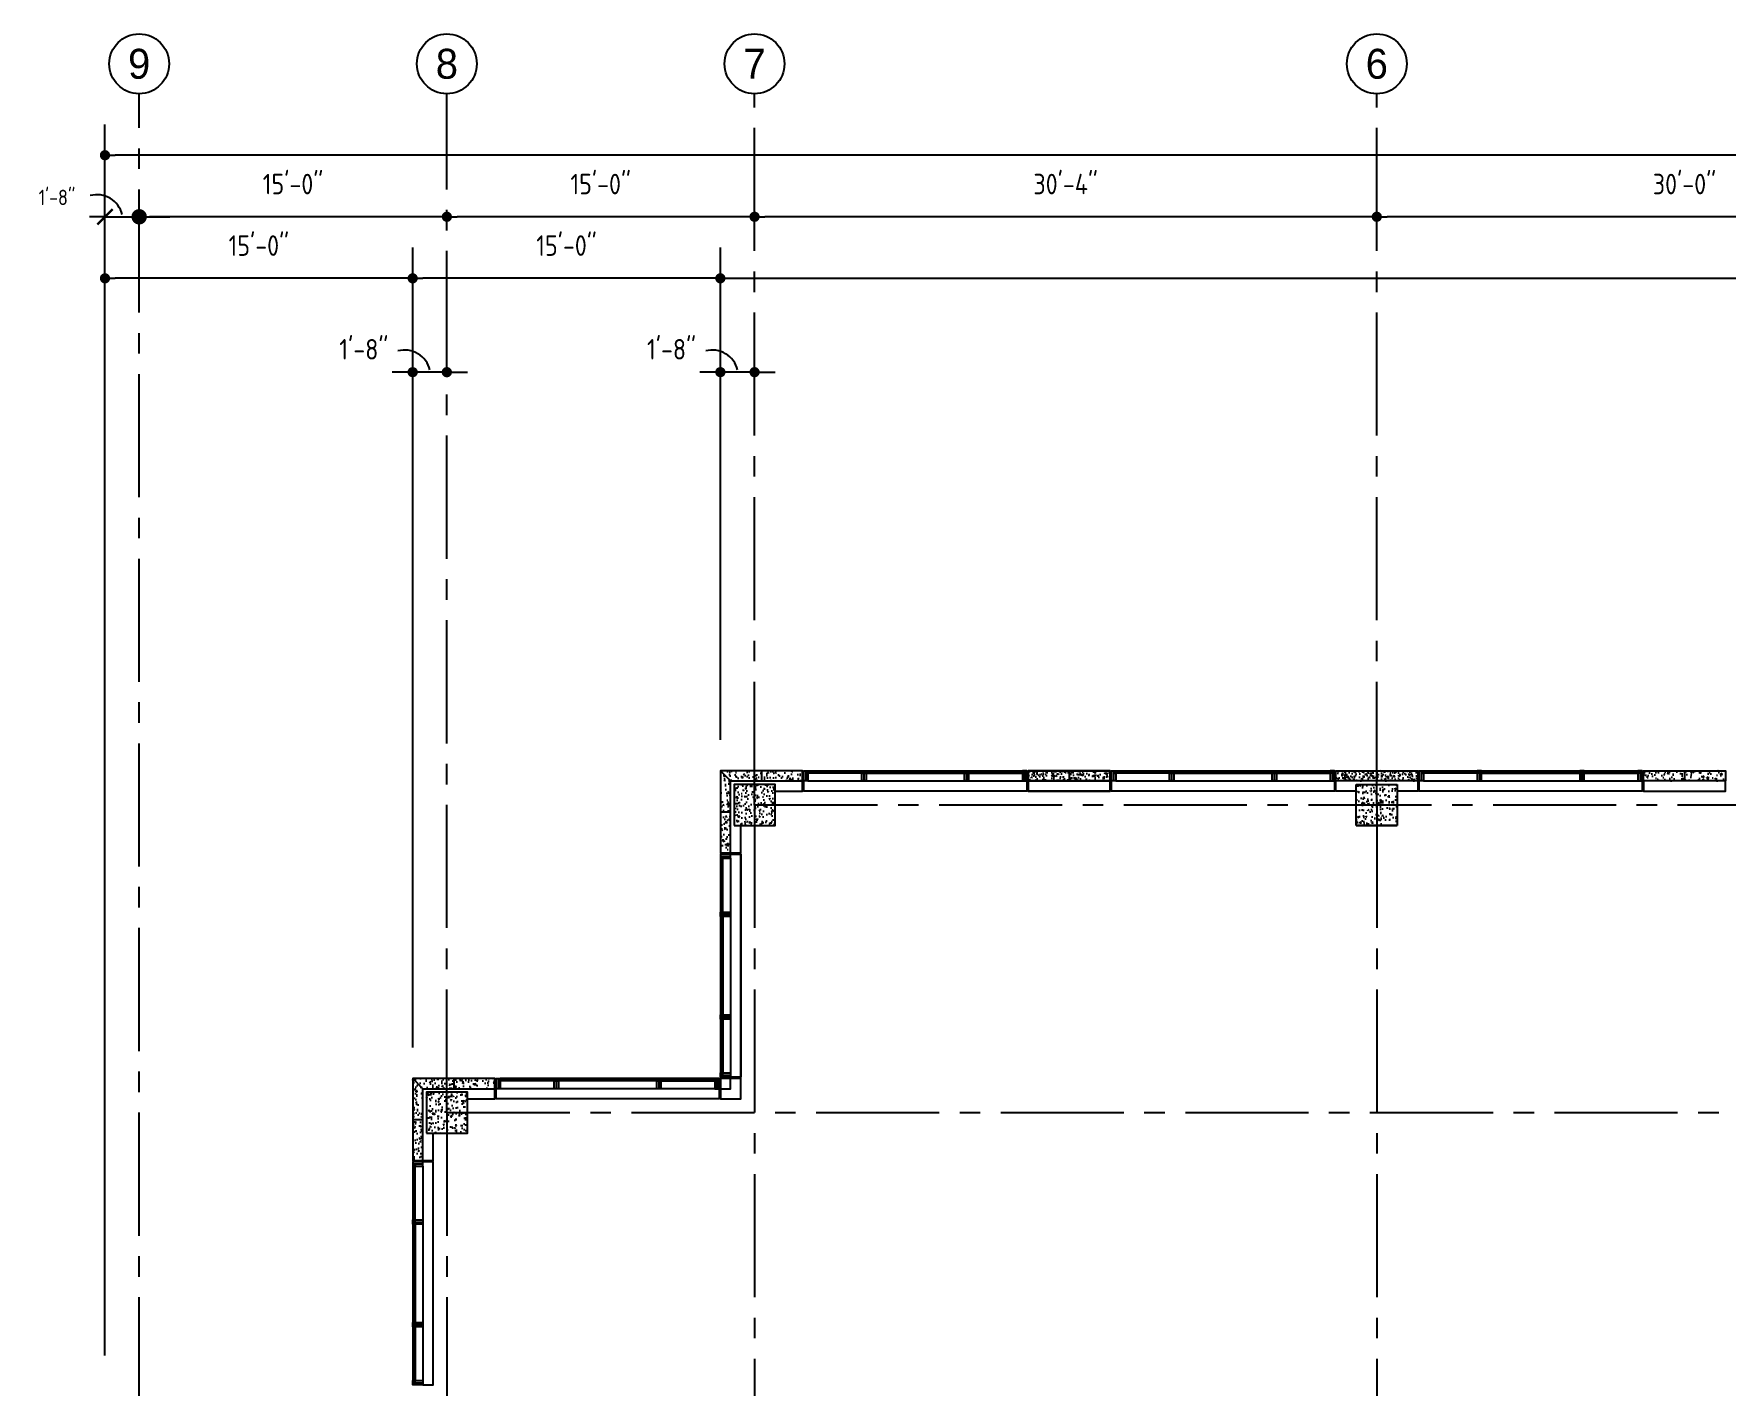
# Model space of a CAD drawing. Header units: inches. Extents: x 2920 to 9107, y 1541 to 7121.
# Drawn here: x 6282 to 7272, y 6330 to 7121 of the extents above; entities that cross this region are included whole.
import ezdxf
from ezdxf.enums import TextEntityAlignment as Align

# ---------------------------------------------------------------- set-up
doc = ezdxf.new("R2010")
doc.units = ezdxf.units.IN
doc.header["$LTSCALE"] = 96
doc.header["$MEASUREMENT"] = 0
doc.header["$PDSIZE"] = 1.5
doc.linetypes.add('CENTER2', pattern=[1.125, 0.75, -0.125, 0.125, -0.125])
doc.layers.get('0').update_dxf_attribs({"color": 60, "linetype": 'CONTINUOUS'})
doc.layers.get('DEFPOINTS').update_dxf_attribs({"linetype": 'CONTINUOUS'})
for name, color, linetype in [('A-SYMB', 4, 'CONTINUOUS'), ('A_0_BLDGRD', 35, 'CENTER2'), ('A_0_CONST', 11, 'CONTINUOUS'), ('A_0_DIMGRD', 9, 'CENTER2'), ('A_0_DIMTXT_MAIN', 4, 'CONTINUOUS'), ('A_1-7_CW_GYP', 2, 'CONTINUOUS'), ('A_1-7_CW_PC', 2, 'CONTINUOUS'), ('A_1-7_CW_PC_H', 6, 'CONTINUOUS'), ('A_1-8_COL', 7, 'CONTINUOUS'), ('A_1-8_COL_H', 6, 'CONTINUOUS'), ('A_1-8_CW_GLASS', 1, 'CONTINUOUS'), ('A_1-8_CW_GYP', 2, 'CONTINUOUS'), ('A_1-8_CW_MULL', 2, 'CONTINUOUS'), ('A_1-8_CW_PC', 2, 'CONTINUOUS'), ('A_1-8_CW_PC_H', 6, 'CONTINUOUS'), ('A_1-8_CW_SILL', 9, 'CONTINUOUS'), ('A_2-8_COL', 7, 'CONTINUOUS'), ('A_2-8_CW_GLASS', 1, 'CONTINUOUS'), ('A_2-8_CW_GYP', 2, 'CONTINUOUS'), ('A_2-8_CW_MULL', 2, 'CONTINUOUS'), ('A_2-8_CW_PC', 2, 'CONTINUOUS'), ('A_2-8_CW_PC_H', 6, 'CONTINUOUS'), ('A_2-8_CW_SILL', 9, 'CONTINUOUS')]:
    doc.layers.add(name, color=color, linetype=linetype)
doc.styles.add('ARCHITXT', font='architxt.shx')
doc.styles.add('C-GOTHIC', font='GOTHIC.TTF', dxfattribs={"width": 0.9})
doc.dimstyles.new('DOT', dxfattribs={"dimscale": 192, "dimtxt": 0.0625, "dimasz": 0.03125, "dimexe": 0.09375, "dimexo": 0.09375, "dimgap": 0.0625, "dimtad": 1, "dimdec": 4, "dimzin": 3, "dimdsep": 46, "dimlunit": 4, "dimtxsty": 'ARCHITXT', "dimblk1": 'DOT', "dimblk2": 'DOT', "dimsah": 1, "dimcen": 0, "dimdle": 0.125, "dimclrd": 256, "dimclre": 256, "dimclrt": 256, "dimadec": 0, "dimazin": 0, "dimtfac": 1, "dimtdec": 4, "dimtmove": 2, "dimatfit": 3, "dimfxl": 1, "dimtolj": 1, "dimtzin": 3, "dimarcsym": 0})
doc.dimstyles.new('TICKDOT', dxfattribs={"dimscale": 96, "dimtxt": 0.09375, "dimasz": 0.09375, "dimexe": 0.125, "dimexo": 0.0625, "dimgap": 0.0625, "dimtad": 1, "dimdec": 6, "dimzin": 3, "dimdsep": 46, "dimlunit": 4, "dimtxsty": 'ARCHITXT', "dimblk1": 'ARCHTICK', "dimblk2": 'DOT', "dimsah": 1, "dimcen": 0.0625, "dimdle": 0.0625, "dimclrd": 256, "dimclre": 256, "dimclrt": 256, "dimadec": 0, "dimazin": 0, "dimtfac": 1, "dimtdec": 5, "dimtmove": 2, "dimatfit": 3, "dimldrblk": 'ARCHTICK', "dimfxl": 1, "dimfrac": 2, "dimtolj": 1, "dimtzin": 3, "dimarcsym": 0})
pattern_1 = [(140, (-4476, -6744), (0.6275213, 7.172602), [0.75, -8.25]), (85, (-4476, -6744), (-7.5219213, -1.3875133), [0.6, -6.6]), (190.4514, (-4475.948, -6743.402), (-6.8943954, 5.785094), [0.637402, -7.011421]), (136.1842, (-4478, -6744), (1.65519, 10.6724105), [1.125, -12.375]), (186.6356, (-4477.862, -6743.111), (-9.741179, 9.346627), [0.956103, -10.51713]), (81.1842, (-4478, -6744), (-9.741186, 9.34662), [0.9, -9.9]), (111, (-4477.5, -6743), (4.026189, 5.9690705), [0.75, -8.25]), (56, (-4477.5, -6743), (-7.2515005, 2.433153), [0.6, -6.6]), (161.4514, (-4477.1645, -6742.5026), (-3.225305, 8.402226), [0.637402, -7.011421]), (127.5, (-4476, -6744), (-3.3289385, 0.12159855), [0, -6.52, 0, -6.7, 0, -6.625]), (97.5, (-4476, -6744), (-3.9441171, 2.6306954), [0, -3.82, 0, -6.37, 0, -2.525]), (57.5, (-4476, -6746.23), (0.2255487, 5.3382244), [0, -2.5, 0, -7.8, 0, -10.35]), (47.5, (-4476, -6747.23), (-1.0010498, 5.8318617), [0, -3.25, 0, -5.18, 0, -7.35])]

# ---------------------------------------------------------------- blocks, each defined once
blk = doc.blocks.new('PRE_1-8_COL1')
at = {"layer": 'A_1-8_CW_PC_H'}
h = blk.add_hatch(dxfattribs=at)
h.set_pattern_fill('AR-CONC', color=256, style=0)
h.set_pattern_definition([(50, (-5100, -6744), (7.172602, -0.6275213), [0.75, -8.25]), (355, (-5100, -6744), (-1.3875133, 7.5219213), [0.6, -6.6]), (100.4514, (-5099.402, -6744.052), (5.785094, 6.8943954), [0.637402, -7.011421]), (46.1842, (-5100, -6742), (10.6724105, -1.65519), [1.125, -12.375]), (96.6356, (-5099.111, -6742.138), (9.346627, 9.741179), [0.956103, -10.51713]), (351.1842, (-5100, -6742), (9.34662, 9.741186), [0.9, -9.9]), (21, (-5099, -6742.5), (5.9690705, -4.026189), [0.75, -8.25]), (326, (-5099, -6742.5), (2.433153, 7.2515005), [0.6, -6.6]), (71.4514, (-5098.5026, -6742.8355), (8.4022263, 3.225305), [0.637402, -7.011421]), (37.5, (-5100, -6744), (0.12159855, 3.3289385), [0, -6.52, 0, -6.7, 0, -6.625]), (7.5, (-5100, -6744), (2.6306954, 3.9441171), [0, -3.82, 0, -6.37, 0, -2.525]), (327.5, (-5102.23, -6744), (5.3382244, -0.2255487), [0, -2.5, 0, -7.8, 0, -10.35]), (317.5, (-5103.23, -6744), (5.8318617, 1.0010498), [0, -3.25, 0, -5.18, 0, -7.35])])
h.paths.add_polyline_path([(-24, -6), (24, -6), (24, 0), (-24, 0)])
at = {"layer": 'A_0_CONST'}
blk.add_line((0, 0), (0, -6), dxfattribs=at)
at = {"layer": 'A_1-8_CW_PC'}
blk.add_lwpolyline([(-24, -6), (24, -6), (24, 0), (-24, 0)], close=True, dxfattribs=at)
blk = doc.blocks.new('MUL_1-8_EX2')
at = {"layer": 'A_0_CONST'}
blk.add_line((0, 0), (0, -6), dxfattribs=at)
at = {"layer": 'A_1-8_CW_MULL'}
blk.add_lwpolyline([(-1.25, -6), (-1.25, 0), (1.25, 0), (1.25, -0.5), (0.5, -0.5), (0.5, -1.5), (1.25, -1.5), (1.25, -6)], close=True, dxfattribs=at)
blk = doc.blocks.new('MUL_1-8_EX1')
at = {"layer": 'A_0_CONST'}
blk.add_line((0, 0), (0, -6), dxfattribs=at)
at = {"layer": 'A_1-8_CW_MULL'}
blk.add_lwpolyline([(0.5, -1.5), (1.25, -1.5), (1.25, -6), (-1.25, -6), (-1.25, -1.5), (-0.5, -1.5), (-0.5, -0.5), (-1.25, -0.5), (-1.25, 0), (1.25, 0), (1.25, -0.5), (0.5, -0.5)], close=True, dxfattribs=at)
blk = doc.blocks.new('COL_1-8_24X24')
at = {"layer": 'A_1-8_COL_H'}
h = blk.add_hatch(dxfattribs=at)
h.set_pattern_fill('AR-CONC,_I', color=256, style=2)
h.set_pattern_definition([(50, (-6180, -6718.462), (7.172602, -0.6275213), [0.75, -8.25]), (355, (-6180, -6718.462), (-1.3875133, 7.5219213), [0.6, -6.6]), (100.4514, (-6179.402, -6718.5144), (5.785094, 6.8943954), [0.637402, -7.011421]), (46.1842, (-6180, -6716.462), (10.6724105, -1.65519), [1.125, -12.375]), (96.6356, (-6179.111, -6716.6), (9.346627, 9.741179), [0.956103, -10.51713]), (351.1842, (-6180, -6716.462), (9.34662, 9.741186), [0.9, -9.9]), (21, (-6179, -6716.962), (5.9690705, -4.026189), [0.75, -8.25]), (326, (-6179, -6716.962), (2.4331533, 7.2515005), [0.6, -6.6]), (71.4514, (-6178.5026, -6717.2976), (8.4022263, 3.225305), [0.637402, -7.011421]), (37.5, (-6180, -6718.462), (0.12159855, 3.32893854), [0, -6.52, 0, -6.7, 0, -6.625]), (7.5, (-6180, -6718.462), (2.6306954, 3.9441171), [0, -3.82, 0, -6.37, 0, -2.525]), (327.5, (-6182.23, -6718.462), (5.3382244, -0.2255487), [0, -2.5, 0, -7.8, 0, -10.35]), (317.5, (-6183.23, -6718.462), (5.8318617, 1.0010498), [0, -3.25, 0, -5.18, 0, -7.35])])
h.paths.add_polyline_path([(-12, -12), (12, -12), (12, 12), (-12, 12)])
at = {"layer": 'A_0_CONST'}
blk.add_point((0, 0), dxfattribs=at)
at = {"layer": 'A_1-8_COL'}
blk.add_lwpolyline([(-12, -12), (12, -12), (12, 12), (-12, 12)], close=True, dxfattribs=at)
blk = doc.blocks.new('MUL_2-8_EX2')
at = {"layer": 'A_0_CONST'}
blk.add_line((0, 0), (0, -6), dxfattribs=at)
at = {"layer": 'A_2-8_CW_MULL'}
blk.add_lwpolyline([(-1.25, -6), (-1.25, 0), (1.25, 0), (1.25, -0.5), (0.5, -0.5), (0.5, -1.5), (1.25, -1.5), (1.25, -6)], close=True, dxfattribs=at)
blk = doc.blocks.new('MUL_2-8_EX1')
at = {"layer": 'A_0_CONST'}
blk.add_line((0, 0), (0, -6), dxfattribs=at)
at = {"layer": 'A_2-8_CW_MULL'}
blk.add_lwpolyline([(-0.5, -1.5), (-1.25, -1.5), (-1.25, -6), (1.25, -6), (1.25, -1.5), (0.5, -1.5), (0.5, -0.5), (1.25, -0.5), (1.25, 0), (-1.25, 0), (-1.25, -0.5), (-0.5, -0.5)], close=True, dxfattribs=at)
blk = doc.blocks.new('PRE_2-8_COL2')
at = {"layer": 'A_2-8_CW_PC_H'}
h = blk.add_hatch(dxfattribs=at)
h.set_pattern_fill('AR-CONC', color=256, angle=90, style=0)
h.set_pattern_definition(pattern_1)
h.paths.add_polyline_path([(6, -48), (6, -6), (48, -6), (48, 0), (0, 0), (0, -48)])
at = {"layer": 'A_2-8_CW_PC'}
blk.add_lwpolyline([(6, -48), (6, -6), (48, -6), (48, 0), (0, 0), (0, -48)], close=True, dxfattribs=at)
blk = doc.blocks.new('PRE_2-8_COL1')
at = {"layer": 'A_2-8_CW_PC_H'}
h = blk.add_hatch(dxfattribs=at)
h.set_pattern_fill('AR-CONC', color=256, style=0)
h.set_pattern_definition([(50, (-5100, -6744), (7.172602, -0.6275213), [0.75, -8.25]), (355, (-5100, -6744), (-1.3875133, 7.5219213), [0.6, -6.6]), (100.4514, (-5099.402, -6744.052), (5.785094, 6.8943954), [0.637402, -7.011421]), (46.1842, (-5100, -6742), (10.6724105, -1.65519), [1.125, -12.375]), (96.6356, (-5099.111, -6742.138), (9.346627, 9.741179), [0.956103, -10.51713]), (351.1842, (-5100, -6742), (9.34662, 9.741186), [0.9, -9.9]), (21, (-5099, -6742.5), (5.9690705, -4.026189), [0.75, -8.25]), (326, (-5099, -6742.5), (2.433153, 7.2515005), [0.6, -6.6]), (71.4514, (-5098.5026, -6742.8355), (8.4022263, 3.225305), [0.637402, -7.011421]), (37.5, (-5100, -6744), (0.12159855, 3.3289385), [0, -6.52, 0, -6.7, 0, -6.625]), (7.5, (-5100, -6744), (2.6306954, 3.9441171), [0, -3.82, 0, -6.37, 0, -2.525]), (327.5, (-5102.23, -6744), (5.3382244, -0.2255487), [0, -2.5, 0, -7.8, 0, -10.35]), (317.5, (-5103.23, -6744), (5.8318617, 1.0010498), [0, -3.25, 0, -5.18, 0, -7.35])])
h.paths.add_polyline_path([(-24, -6), (24, -6), (24, 0), (-24, 0)])
at = {"layer": 'A_2-8_CW_PC'}
blk.add_lwpolyline([(-24, -6), (24, -6), (24, 0), (-24, 0)], close=True, dxfattribs=at)
blk = doc.blocks.new('PRE_1-7_COL2')
at = {"layer": 'A_1-7_CW_PC_H'}
h = blk.add_hatch(dxfattribs=at)
h.set_pattern_fill('AR-CONC', color=256, angle=90, style=0)
h.set_pattern_definition(pattern_1)
h.paths.add_polyline_path([(6, -48), (6, -6), (48, -6), (48, 0), (0, 0), (0, -48)])
at = {"layer": 'A_0_CONST'}
for p, q in [((6, -6), (0, 0)), ((24, 0), (24, -6)), ((0, -24), (6, -24))]:
    blk.add_line(p, q, dxfattribs=at)
at = {"layer": 'A_1-7_CW_PC'}
blk.add_lwpolyline([(6, -48), (6, -6), (48, -6), (48, 0), (0, 0), (0, -48)], close=True, dxfattribs=at)
blk = doc.blocks.new('_DOT')
at = {"color": 0, "linetype": 'ByBlock'}
blk.add_line((-0.5, 0), (-1, 0), dxfattribs=at)
at = {"color": 0, "linetype": 'ByBlock', "const_width": 0.5}
blk.add_lwpolyline([(-0.25, 0, 1), (0.25, 0, 1)], format="xyb", close=True, dxfattribs=at)
blk = doc.blocks.new('*D76')
at = {"layer": 'A_0_DIMTXT_MAIN', "lineweight": -2, "transparency": 16777216}
blk.add_line((7422, 7014), (7074, 7014), dxfattribs=at)
at = {"layer": 'DEFPOINTS', "color": 0, "transparency": 16777216}
for p in [(7068, 7014), (7068, 7014), (7428, 7014)]:
    blk.add_point(p, dxfattribs=at)
at = {"layer": 'A_0_DIMTXT_MAIN', "lineweight": -2, "transparency": 16777216, "xscale": 6, "yscale": 6, "zscale": 6, "rotation": 180}
blk.add_blockref('_DOT', (7068, 7014), dxfattribs=at)
at = {"layer": 'A_0_DIMTXT_MAIN', "lineweight": -2, "transparency": 16777216, "xscale": 6, "yscale": 6, "zscale": 6}
blk.add_blockref('_DOT', (7428, 7014), dxfattribs=at)
at = {"layer": 'A_0_DIMTXT_MAIN', "transparency": 16777216, "insert": (7248, 7033.14), "char_height": 12, "attachment_point": 5, "style": 'ARCHITXT'}
blk.add_mtext('\\A1;30\'-0"', dxfattribs=at)
blk = doc.blocks.new('*D77')
at = {"layer": 'A_0_DIMTXT_MAIN', "lineweight": -2, "transparency": 16777216}
blk.add_line((6698, 7014), (6530, 7014), dxfattribs=at)
at = {"layer": 'DEFPOINTS', "color": 0, "transparency": 16777216}
for p in [(6524, 7014), (6524, 7014), (6704, 7014)]:
    blk.add_point(p, dxfattribs=at)
at = {"layer": 'A_0_DIMTXT_MAIN', "lineweight": -2, "transparency": 16777216, "xscale": 6, "yscale": 6, "zscale": 6, "rotation": 180}
blk.add_blockref('_DOT', (6524, 7014), dxfattribs=at)
at = {"layer": 'A_0_DIMTXT_MAIN', "lineweight": -2, "transparency": 16777216, "xscale": 6, "yscale": 6, "zscale": 6}
blk.add_blockref('_DOT', (6704, 7014), dxfattribs=at)
at = {"layer": 'A_0_DIMTXT_MAIN', "transparency": 16777216, "insert": (6614, 7033.14), "char_height": 12, "attachment_point": 5, "style": 'ARCHITXT'}
blk.add_mtext('\\A1;15\'-0"', dxfattribs=at)
blk = doc.blocks.new('*D78')
at = {"layer": 'A_0_DIMTXT_MAIN', "lineweight": -2, "transparency": 16777216}
for p, q in [((6504, 6528), (6504, 6996)), ((6678, 6978), (6510, 6978))]:
    blk.add_line(p, q, dxfattribs=at)
at = {"layer": 'DEFPOINTS', "color": 0, "transparency": 16777216}
for p in [(6504, 6978), (6684, 6726), (6504, 6510)]:
    blk.add_point(p, dxfattribs=at)
at = {"layer": 'A_0_DIMTXT_MAIN', "lineweight": -2, "transparency": 16777216, "xscale": 6, "yscale": 6, "zscale": 6, "rotation": 180}
blk.add_blockref('_DOT', (6504, 6978), dxfattribs=at)
at = {"layer": 'A_0_DIMTXT_MAIN', "lineweight": -2, "transparency": 16777216, "xscale": 6, "yscale": 6, "zscale": 6}
blk.add_blockref('_DOT', (6684, 6978), dxfattribs=at)
at = {"layer": 'A_0_DIMTXT_MAIN', "transparency": 16777216, "insert": (6594, 6997.14), "char_height": 12, "attachment_point": 5, "style": 'ARCHITXT'}
blk.add_mtext('\\A1;15\'-0"', dxfattribs=at)
blk = doc.blocks.new('*D79')
at = {"layer": 'A_0_DIMTXT_MAIN', "lineweight": -2, "transparency": 16777216}
for p, q in [((6498, 6923.11), (6492, 6923.11)), ((6524, 6923.11), (6504, 6923.11)), ((6530, 6923.11), (6536, 6923.11))]:
    blk.add_line(p, q, dxfattribs=at)
at = {"layer": 'DEFPOINTS', "color": 0, "transparency": 16777216}
for p in [(6504, 6923.11), (6504, 6923.11), (6524, 6923.11)]:
    blk.add_point(p, dxfattribs=at)
at = {"layer": 'A_0_DIMTXT_MAIN', "lineweight": -2, "transparency": 16777216, "xscale": 6, "yscale": 6, "zscale": 6}
blk.add_blockref('_DOT', (6504, 6923.11), dxfattribs=at)
at = {"layer": 'A_0_DIMTXT_MAIN', "lineweight": -2, "transparency": 16777216, "xscale": 6, "yscale": 6, "zscale": 6, "rotation": 180}
blk.add_blockref('_DOT', (6524, 6923.11), dxfattribs=at)
at = {"layer": 'A_0_DIMTXT_MAIN', "transparency": 16777216, "insert": (6475.45, 6936.49), "char_height": 12, "attachment_point": 5, "style": 'ARCHITXT'}
blk.add_mtext('\\A1;1\'-8"', dxfattribs=at)
blk = doc.blocks.new('*D80')
at = {"layer": 'A_0_DIMTXT_MAIN', "lineweight": -2, "transparency": 16777216}
blk.add_line((7062, 7014), (6710, 7014), dxfattribs=at)
at = {"layer": 'DEFPOINTS', "color": 0, "transparency": 16777216}
for p in [(6704, 7014), (6704, 7014), (7068, 7014)]:
    blk.add_point(p, dxfattribs=at)
at = {"layer": 'A_0_DIMTXT_MAIN', "lineweight": -2, "transparency": 16777216, "xscale": 6, "yscale": 6, "zscale": 6, "rotation": 180}
blk.add_blockref('_DOT', (6704, 7014), dxfattribs=at)
at = {"layer": 'A_0_DIMTXT_MAIN', "lineweight": -2, "transparency": 16777216, "xscale": 6, "yscale": 6, "zscale": 6}
blk.add_blockref('_DOT', (7068, 7014), dxfattribs=at)
at = {"layer": 'A_0_DIMTXT_MAIN', "transparency": 16777216, "insert": (6886, 7033.14), "char_height": 12, "attachment_point": 5, "style": 'ARCHITXT'}
blk.add_mtext('\\A1;30\'-4"', dxfattribs=at)
blk = doc.blocks.new('*D83')
at = {"layer": 'A_0_DIMTXT_MAIN', "lineweight": -2, "transparency": 16777216}
for p, q in [((6684, 6708), (6684, 6996)), ((6690, 6978), (7563.75, 6978)), ((8886, 6978), (7655.75, 6978))]:
    blk.add_line(p, q, dxfattribs=at)
at = {"layer": 'DEFPOINTS', "color": 0, "transparency": 16777216}
for p in [(6684, 6978), (8892, 6978), (6684, 6690)]:
    blk.add_point(p, dxfattribs=at)
at = {"layer": 'A_0_DIMTXT_MAIN', "lineweight": -2, "transparency": 16777216, "xscale": 6, "yscale": 6, "zscale": 6, "rotation": 180}
blk.add_blockref('_DOT', (6684, 6978), dxfattribs=at)
at = {"layer": 'A_0_DIMTXT_MAIN', "lineweight": -2, "transparency": 16777216, "xscale": 6, "yscale": 6, "zscale": 6}
blk.add_blockref('_DOT', (8892, 6978), dxfattribs=at)
at = {"layer": 'A_0_DIMTXT_MAIN', "transparency": 16777216, "insert": (7609.75, 6996.64), "char_height": 12, "attachment_point": 5, "style": 'ARCHITXT'}
blk.add_mtext('\\A1;184\'-0"', dxfattribs=at)
blk = doc.blocks.new('_ARCHTICK')
at = {"color": 0, "linetype": 'ByBlock', "const_width": 0.15}
blk.add_lwpolyline([(-0.5, -0.5), (0.5, 0.5)], dxfattribs=at)
blk = doc.blocks.new('*D84')
at = {"layer": 'A_0_DIMTXT_MAIN', "lineweight": -2, "transparency": 16777216}
for p, q in [((6324, 7020), (6324, 7026)), ((6344, 7020), (6344, 7026)), ((6324, 7014), (6315, 7014)), ((6324, 7014), (6344, 7014)), ((6353, 7014), (6362, 7014))]:
    blk.add_line(p, q, dxfattribs=at)
at = {"layer": 'DEFPOINTS', "color": 0, "transparency": 16777216}
for p in [(6324, 7014), (6344, 7014), (6344, 7014)]:
    blk.add_point(p, dxfattribs=at)
at = {"layer": 'A_0_DIMTXT_MAIN', "lineweight": -2, "transparency": 16777216, "xscale": 9, "yscale": 9, "zscale": 9}
blk.add_blockref('_ARCHTICK', (6324, 7014), dxfattribs=at)
at = {"layer": 'A_0_DIMTXT_MAIN', "lineweight": -2, "transparency": 16777216, "xscale": 9, "yscale": 9, "zscale": 9, "rotation": 180}
blk.add_blockref('_DOT', (6344, 7014), dxfattribs=at)
at = {"layer": 'A_0_DIMTXT_MAIN', "transparency": 16777216, "insert": (6295.95, 7025.33), "char_height": 9, "attachment_point": 5, "style": 'ARCHITXT'}
blk.add_mtext('\\A1;1\'-8"', dxfattribs=at)
blk = doc.blocks.new('*D85')
at = {"layer": 'A_0_DIMTXT_MAIN', "lineweight": -2, "transparency": 16777216}
blk.add_line((6498, 6978), (6330, 6978), dxfattribs=at)
at = {"layer": 'DEFPOINTS', "color": 0, "transparency": 16777216}
for p in [(6324, 6978), (6324, 6978), (6504, 6978)]:
    blk.add_point(p, dxfattribs=at)
at = {"layer": 'A_0_DIMTXT_MAIN', "lineweight": -2, "transparency": 16777216, "xscale": 6, "yscale": 6, "zscale": 6, "rotation": 180}
blk.add_blockref('_DOT', (6324, 6978), dxfattribs=at)
at = {"layer": 'A_0_DIMTXT_MAIN', "lineweight": -2, "transparency": 16777216, "xscale": 6, "yscale": 6, "zscale": 6}
blk.add_blockref('_DOT', (6504, 6978), dxfattribs=at)
at = {"layer": 'A_0_DIMTXT_MAIN', "transparency": 16777216, "insert": (6414, 6997.14), "char_height": 12, "attachment_point": 5, "style": 'ARCHITXT'}
blk.add_mtext('\\A1;15\'-0"', dxfattribs=at)
blk = doc.blocks.new('*D86')
at = {"layer": 'A_0_DIMTXT_MAIN', "lineweight": -2, "transparency": 16777216}
blk.add_line((6518, 7014), (6350, 7014), dxfattribs=at)
at = {"layer": 'DEFPOINTS', "color": 0, "transparency": 16777216}
for p in [(6344, 7014), (6344, 7014), (6524, 7014)]:
    blk.add_point(p, dxfattribs=at)
at = {"layer": 'A_0_DIMTXT_MAIN', "lineweight": -2, "transparency": 16777216, "xscale": 6, "yscale": 6, "zscale": 6, "rotation": 180}
blk.add_blockref('_DOT', (6344, 7014), dxfattribs=at)
at = {"layer": 'A_0_DIMTXT_MAIN', "lineweight": -2, "transparency": 16777216, "xscale": 6, "yscale": 6, "zscale": 6}
blk.add_blockref('_DOT', (6524, 7014), dxfattribs=at)
at = {"layer": 'A_0_DIMTXT_MAIN', "transparency": 16777216, "insert": (6434, 7033.14), "char_height": 12, "attachment_point": 5, "style": 'ARCHITXT'}
blk.add_mtext('\\A1;15\'-0"', dxfattribs=at)
blk = doc.blocks.new('*D87')
at = {"layer": 'A_0_DIMTXT_MAIN', "lineweight": -2, "transparency": 16777216}
for p, q in [((6324, 6348), (6324, 7068)), ((8892, 6708), (8892, 7068)), ((8886, 7050), (6330, 7050))]:
    blk.add_line(p, q, dxfattribs=at)
at = {"layer": 'DEFPOINTS', "color": 0, "transparency": 16777216}
for p in [(6324, 7050), (8892, 6690), (6324, 6330)]:
    blk.add_point(p, dxfattribs=at)
at = {"layer": 'A_0_DIMTXT_MAIN', "lineweight": -2, "transparency": 16777216, "xscale": 6, "yscale": 6, "zscale": 6, "rotation": 180}
blk.add_blockref('_DOT', (6324, 7050), dxfattribs=at)
at = {"layer": 'A_0_DIMTXT_MAIN', "lineweight": -2, "transparency": 16777216, "xscale": 6, "yscale": 6, "zscale": 6}
blk.add_blockref('_DOT', (8892, 7050), dxfattribs=at)
at = {"layer": 'A_0_DIMTXT_MAIN', "transparency": 16777216, "insert": (7608, 7069.14), "char_height": 12, "attachment_point": 5, "style": 'ARCHITXT'}
blk.add_mtext('\\A1;214\'-0"', dxfattribs=at)
blk = doc.blocks.new('*D89')
at = {"layer": 'A_0_DIMTXT_MAIN', "lineweight": -2, "transparency": 16777216}
for p, q in [((6678, 6923.11), (6672, 6923.11)), ((6704, 6923.11), (6684, 6923.11)), ((6710, 6923.11), (6716, 6923.11))]:
    blk.add_line(p, q, dxfattribs=at)
at = {"layer": 'DEFPOINTS', "color": 0, "transparency": 16777216}
for p in [(6684, 6923.11), (6684, 6923.11), (6704, 6923.11)]:
    blk.add_point(p, dxfattribs=at)
at = {"layer": 'A_0_DIMTXT_MAIN', "lineweight": -2, "transparency": 16777216, "xscale": 6, "yscale": 6, "zscale": 6}
blk.add_blockref('_DOT', (6684, 6923.11), dxfattribs=at)
at = {"layer": 'A_0_DIMTXT_MAIN', "lineweight": -2, "transparency": 16777216, "xscale": 6, "yscale": 6, "zscale": 6, "rotation": 180}
blk.add_blockref('_DOT', (6704, 6923.11), dxfattribs=at)
at = {"layer": 'A_0_DIMTXT_MAIN', "transparency": 16777216, "insert": (6655.45, 6936.49), "char_height": 12, "attachment_point": 5, "style": 'ARCHITXT'}
blk.add_mtext('\\A1;1\'-8"', dxfattribs=at)
blk = doc.blocks.new('Col_No')
at = {"linetype": 'Continuous'}
blk.add_circle((0, 0.125), 0.125, dxfattribs=at)
at = {"color": 4, "style": 'C-GOTHIC'}
blk.add_attdef('GRIDNO', text='', height=0.125, dxfattribs=at).set_placement((0, 0.125), align=Align.MIDDLE_CENTER)

msp = doc.modelspace()

# ---------------------------------------------------------------- hatches: boundary and pattern name
at = {"layer": 'A_1-8_COL_H'}
h = msp.add_hatch(dxfattribs=at)
h.set_pattern_fill('AR-CONC,_I', color=256, angle=720, style=2)
h.set_pattern_definition([(130, (13248, -48.462), (-7.172602, -0.6275213), [0.75, -8.25]), (185, (13248, -48.462), (1.3875133, 7.5219213), [0.6, -6.6]), (79.5486, (13247.402, -48.5144), (-5.785094, 6.8943954), [0.637402, -7.011421]), (133.8158, (13248, -46.462), (-10.6724105, -1.65519), [1.125, -12.375]), (83.3644, (13247.111, -46.6), (-9.346627, 9.741179), [0.956103, -10.51713]), (188.8158, (13248, -46.462), (-9.34662, 9.741186), [0.9, -9.9]), (159, (13247, -46.962), (-5.9690705, -4.026189), [0.75, -8.25]), (214, (13247, -46.962), (-2.4331533, 7.2515005), [0.6, -6.6]), (108.5486, (13246.5026, -47.2976), (-8.4022263, 3.225305), [0.637402, -7.011421]), (142.5, (13248, -48.462), (-0.12159855, 3.32893854), [0, -6.52, 0, -6.7, 0, -6.625]), (172.5, (13248, -48.462), (-2.6306954, 3.9441171), [0, -3.82, 0, -6.37, 0, -2.525]), (212.5, (13250.23, -48.462), (-5.3382244, -0.2255487), [0, -2.5, 0, -7.8, 0, -10.35]), (222.5, (13251.23, -48.462), (-5.8318617, 1.0010498), [0, -3.25, 0, -5.18, 0, -7.35])])
h.paths.add_polyline_path([(7080, 6658), (7056, 6658), (7056, 6682), (7080, 6682)])
at = {"layer": 'A_2-8_CW_PC_H'}
h = msp.add_hatch(dxfattribs=at)
h.set_pattern_fill('AR-CONC', color=256, angle=720, style=0)
h.set_pattern_definition([(130, (12168, -54), (-7.172602, -0.6275213), [0.75, -8.25]), (185, (12168, -54), (1.3875133, 7.5219213), [0.6, -6.6]), (79.5486, (12167.402, -54.052), (-5.785094, 6.8943954), [0.637402, -7.011421]), (133.8158, (12168, -52), (-10.6724105, -1.65519), [1.125, -12.375]), (83.3644, (12167.111, -52.138), (-9.346627, 9.741179), [0.956103, -10.51713]), (188.8158, (12168, -52), (-9.34662, 9.741186), [0.9, -9.9]), (159, (12167, -52.5), (-5.9690705, -4.026189), [0.75, -8.25]), (214, (12167, -52.5), (-2.433153, 7.2515005), [0.6, -6.6]), (108.5486, (12166.5026, -52.8355), (-8.4022263, 3.225305), [0.637402, -7.011421]), (142.5, (12168, -54), (-0.12159855, 3.3289385), [0, -6.52, 0, -6.7, 0, -6.625]), (172.5, (12168, -54), (-2.6306954, 3.9441171), [0, -3.82, 0, -6.37, 0, -2.525]), (212.5, (12170.23, -54), (-5.3382244, -0.2255487), [0, -2.5, 0, -7.8, 0, -10.35]), (222.5, (12171.23, -54), (-5.8318617, 1.0010498), [0, -3.25, 0, -5.18, 0, -7.35])])
h.paths.add_polyline_path([(7092, 6684), (7044, 6684), (7044, 6690), (7092, 6690)])

# ---------------------------------------------------------------- linework, layer by layer
at = {"layer": 'A_0_BLDGRD'}
for p, q in [((6704, 6670), (8872, 6670)), ((6704, 6670), (6704, 5330)), ((7068, 6670), (7068, 5318)), ((6524, 6490), (8872, 6490)), ((6524, 6490), (6524, 5510))]:
    msp.add_line(p, q, dxfattribs=at)
at = {"layer": 'A_0_DIMGRD'}
for p, q in [((6344, 6310), (6344, 7086)), ((6524, 6490), (6524, 7086)), ((6704, 6670), (6704, 7086)), ((7068, 6670), (7068, 7086))]:
    msp.add_line(p, q, dxfattribs=at)
at = {"layer": 'A_0_DIMTXT_MAIN'}
for centre in [(6319.3472662, 7011.7260032), (6499.3472662, 6920.8399815), (6679.3472662, 6920.8399815)]:
    msp.add_arc(centre, 15.1882271, 13.6587922818, 105.0474863029, dxfattribs=at)
at = {"layer": 'A_1-7_CW_GYP'}
for points in [[(6716, 6678), (6732, 6678), (6732, 6684)], [(6690, 6642), (6696, 6642), (6696, 6658)]]:
    msp.add_lwpolyline(points, dxfattribs=at)
at = {"layer": 'A_1-8_COL'}
for p, q in [((7056, 6658), (7056, 6682)), ((7056, 6682), (7080, 6682)), ((7080, 6682), (7080, 6658)), ((7056, 6658), (7080, 6658))]:
    msp.add_line(p, q, dxfattribs=at)
at = {"layer": 'A_1-8_CW_GLASS'}
for p, q in [((7095.25, 6689.5), (7126.75, 6689.5)), ((7126.75, 6688.5), (7095.25, 6688.5)), ((7129.25, 6689.5), (7186.75, 6689.5)), ((7129.25, 6688.5), (7186.75, 6688.5)), ((7220.75, 6689.5), (7189.25, 6689.5)), ((7189.25, 6688.5), (7220.75, 6688.5)), ((6684.5, 6604.75), (6684.5, 6547.25)), ((6685.5, 6604.75), (6685.5, 6547.25)), ((6504.5, 6458.75), (6504.5, 6427.25)), ((6505.5, 6427.25), (6505.5, 6458.75)), ((6504.5, 6424.75), (6504.5, 6367.25)), ((6505.5, 6424.75), (6505.5, 6367.25)), ((6504.5, 6333.25), (6504.5, 6364.75)), ((6505.5, 6364.75), (6505.5, 6333.25))]:
    msp.add_line(p, q, dxfattribs=at)
at = {"layer": 'A_1-8_CW_GYP'}
for points in [[(6864, 6684), (6864, 6678), (6912, 6678), (6912, 6684)], [(7056, 6678), (7044, 6678), (7044, 6684)], [(7092, 6684), (7092, 6678), (7080, 6678)], [(7224, 6684), (7224, 6678), (7272, 6678), (7272, 6684)]]:
    msp.add_lwpolyline(points, dxfattribs=at)
at = {"layer": 'A_1-8_CW_SILL'}
for p, q in [((7095.25, 6690), (7220.75, 6690)), ((7095.25, 6684), (7220.75, 6684)), ((6504, 6458.75), (6504, 6333.25)), ((6510, 6458.75), (6510, 6333.25))]:
    msp.add_line(p, q, dxfattribs=at)
for points in [[(6863.25, 6684), (6863.25, 6678), (6732.75, 6678), (6732.75, 6684)], [(7043.25, 6684), (7043.25, 6678), (6912.75, 6678), (6912.75, 6684)], [(7223.25, 6684), (7223.25, 6678), (7092.75, 6678), (7092.75, 6684)], [(6690, 6641.25), (6696, 6641.25), (6696, 6510.75), (6690, 6510.75)], [(6510, 6330.75), (6516, 6330.75), (6516, 6461.25), (6510, 6461.25)]]:
    msp.add_lwpolyline(points, dxfattribs=at)
at = {"layer": 'A_2-8_COL'}
msp.add_line((7080, 6658), (7056, 6658), dxfattribs=at)
at = {"layer": 'A_2-8_CW_GLASS'}
for p, q in [((6735.25, 6689.5), (6766.75, 6689.5)), ((6766.75, 6688.5), (6735.25, 6688.5)), ((6769.25, 6689.5), (6826.75, 6689.5)), ((6769.25, 6688.5), (6826.75, 6688.5)), ((6860.75, 6689.5), (6829.25, 6689.5)), ((6829.25, 6688.5), (6860.75, 6688.5)), ((6915.25, 6689.5), (6946.75, 6689.5)), ((6946.75, 6688.5), (6915.25, 6688.5)), ((6949.25, 6689.5), (7006.75, 6689.5)), ((6949.25, 6688.5), (7006.75, 6688.5)), ((7040.75, 6689.5), (7009.25, 6689.5)), ((7009.25, 6688.5), (7040.75, 6688.5)), ((6684.5, 6638.75), (6684.5, 6607.25)), ((6685.5, 6607.25), (6685.5, 6638.75)), ((6684.5, 6604.75), (6684.5, 6547.25)), ((6685.5, 6604.75), (6685.5, 6547.25)), ((6684.5, 6513.25), (6684.5, 6544.75)), ((6685.5, 6544.75), (6685.5, 6513.25)), ((6555.25, 6509.5), (6586.75, 6509.5)), ((6586.75, 6508.5), (6555.25, 6508.5)), ((6646.75, 6509.5), (6589.25, 6509.5)), ((6646.75, 6509.5), (6589.25, 6509.5)), ((6646.75, 6508.5), (6589.25, 6508.5)), ((6646.75, 6508.5), (6589.25, 6508.5)), ((6680.75, 6509.5), (6649.25, 6509.5)), ((6649.25, 6508.5), (6680.75, 6508.5))]:
    msp.add_line(p, q, dxfattribs=at)
at = {"layer": 'A_2-8_CW_GYP'}
for points in [[(6716, 6678), (6732, 6678), (6732, 6684)], [(6912, 6684), (6912, 6678), (6864, 6678), (6864, 6684)], [(7056, 6678), (7044, 6678), (7044, 6684)], [(7092, 6684), (7092, 6678), (7080, 6678)], [(6690, 6642), (6696, 6642), (6696, 6658)], [(6536, 6498), (6552, 6498), (6552, 6504)], [(6536, 6498), (6552, 6498), (6552, 6504)], [(6510, 6462), (6516, 6462), (6516, 6478)], [(6510, 6462), (6516, 6462), (6516, 6478)]]:
    msp.add_lwpolyline(points, dxfattribs=at)
at = {"layer": 'A_2-8_CW_MULL'}
msp.add_lwpolyline([(6684, 6504), (6690, 6504), (6690, 6510), (6684, 6510)], close=True, dxfattribs=at)
at = {"layer": 'A_2-8_CW_PC'}
msp.add_lwpolyline([(7092, 6684), (7044, 6684), (7044, 6690), (7092, 6690)], close=True, dxfattribs=at)
at = {"layer": 'A_2-8_CW_SILL'}
for p, q in [((6735.25, 6690), (6860.75, 6690)), ((6735.25, 6684), (6860.75, 6684)), ((6915.25, 6690), (7040.75, 6690)), ((6915.25, 6684), (7040.75, 6684)), ((6684, 6638.75), (6684, 6513.25)), ((6690, 6638.75), (6690, 6513.25)), ((6680.75, 6510), (6555.25, 6510)), ((6680.75, 6504), (6555.25, 6504))]:
    msp.add_line(p, q, dxfattribs=at)
for points in [[(6863.25, 6684), (6863.25, 6678), (6732.75, 6678), (6732.75, 6684)], [(7043.25, 6684), (7043.25, 6678), (6912.75, 6678), (6912.75, 6684)], [(6690, 6510.75), (6696, 6510.75), (6696, 6641.25), (6690, 6641.25)], [(6684, 6504), (6684, 6498), (6696, 6498), (6696, 6510), (6690, 6510)], [(6683.25, 6504), (6683.25, 6498), (6552.75, 6498), (6552.75, 6504)]]:
    msp.add_lwpolyline(points, dxfattribs=at)

# ---------------------------------------------------------------- block references
for name, p in [('PRE_2-8_COL2', (6684, 6690)), ('PRE_1-7_COL2', (6684, 6690)), ('MUL_2-8_EX2', (6734, 6690)), ('PRE_2-8_COL1', (6888, 6690)), ('MUL_2-8_EX2', (6914, 6690)), ('MUL_1-8_EX2', (7094, 6690)), ('COL_1-8_24X24', (6704, 6670)), ('COL_1-8_24X24', (6524, 6490))]:
    msp.add_blockref(name, p)
at = {"xscale": -1}
for name, p in [('MUL_2-8_EX1', (6768, 6690)), ('MUL_2-8_EX1', (6828, 6690)), ('MUL_2-8_EX2', (6862, 6690)), ('PRE_1-8_COL1', (6888, 6690)), ('MUL_2-8_EX1', (6948, 6690)), ('MUL_2-8_EX1', (7008, 6690)), ('MUL_2-8_EX2', (7042, 6690)), ('PRE_1-8_COL1', (7068, 6690)), ('MUL_1-8_EX1', (7128, 6690)), ('MUL_1-8_EX1', (7188, 6690)), ('MUL_1-8_EX2', (7222, 6690)), ('PRE_1-8_COL1', (7248, 6690))]:
    msp.add_blockref(name, p, dxfattribs=at)
at = {"xscale": -1, "rotation": 90}
for name, p in [('MUL_2-8_EX2', (6684, 6640)), ('MUL_2-8_EX1', (6684, 6606)), ('MUL_2-8_EX1', (6684, 6546)), ('MUL_1-8_EX2', (6504, 6460))]:
    msp.add_blockref(name, p, dxfattribs=at)
at = {"rotation": 89.99999999999999}
for name, p in [('MUL_1-8_EX1', (6684, 6606)), ('MUL_1-8_EX1', (6684, 6546)), ('MUL_2-8_EX2', (6684, 6512)), ('MUL_1-8_EX1', (6504, 6426)), ('MUL_1-8_EX1', (6504, 6366)), ('MUL_1-8_EX2', (6504, 6332))]:
    msp.add_blockref(name, p, dxfattribs=at)
at = {"layer": 'A-SYMB', "xscale": 140, "yscale": 140, "zscale": 140}
for p, values in [((6344, 7086), {'GRIDNO': '9'}), ((6524, 7086), {'GRIDNO': '8'}), ((6704, 7086), {'GRIDNO': '7'}), ((7068, 7086), {'GRIDNO': '6'})]:
    msp.add_blockref('Col_No', p, dxfattribs=at).add_auto_attribs(values)
at = {"layer": 'A_2-8_CW_MULL'}
for name, p in [('MUL_2-8_EX2', (6554, 6510)), ('MUL_1-8_EX1', (6588, 6510)), ('MUL_1-8_EX1', (6648, 6510))]:
    msp.add_blockref(name, p, dxfattribs=at)
at = {"layer": 'A_2-8_CW_MULL', "xscale": -1}
for name, p in [('MUL_2-8_EX1', (6588, 6510)), ('MUL_2-8_EX1', (6648, 6510)), ('MUL_2-8_EX2', (6682, 6510))]:
    msp.add_blockref(name, p, dxfattribs=at)
at = {"layer": 'A_2-8_CW_PC'}
for name in ['PRE_2-8_COL2', 'PRE_1-7_COL2']:
    msp.add_blockref(name, (6504, 6510), dxfattribs=at)

# ---------------------------------------------------------------- dimensions: what is measured, and where the dimension line sits
at = {"layer": 'A_0_DIMTXT_MAIN'}
for base, p1, p2, override, picture, middle in [((6324, 7050), (8892, 6690), (6324, 6330), {"dimse1": 0}, '*D87', (7608, 7069.1428571)), ((6344, 7014), (6524, 7014), (6344, 7014), {"dimse1": 1}, '*D86', (6434, 7033.1428571)), ((6524, 7014), (6704, 7014), (6524, 7014), {"dimse1": 1}, '*D77', (6614, 7033.1428571)), ((6704, 7014), (7068, 7014), (6704, 7014), {"dimse1": 1}, '*D80', (6886, 7033.1428571)), ((7068, 7014), (7428, 7014), (7068, 7014), {"dimse1": 1}, '*D76', (7248, 7033.1428571)), ((6324, 6978), (6504, 6978), (6324, 6978), {"dimse1": 1}, '*D85', (6414, 6997.1428571)), ((6504, 6978), (6684, 6726), (6504, 6510), {"dimse1": 1}, '*D78', (6594, 6997.1428571))]:
    dim = msp.add_linear_dim(base=base, p1=p1, p2=p2, dimstyle='DOT', override=override, dxfattribs=at)
    dim.commit()
    dim.dimension.update_dxf_attribs({"geometry": picture, "text_midpoint": middle})
dim = msp.add_linear_dim(base=(6344, 7014), p1=(6324, 7014), p2=(6344, 7014), dimstyle='TICKDOT', dxfattribs=at)
dim.commit()
dim.dimension.update_dxf_attribs({"geometry": '*D84', "text_midpoint": (6295.9512705, 7025.3349711), "dimtype": 160})
for base, p1, p2, picture, middle in [((6684, 6978), (8892, 6978), (6684, 6690), '*D83', (7609.7500771, 6996.6382886)), ((6504, 6923.1139783), (6524, 6923.1139783), (6504, 6923.1139783), '*D79', (6475.4485559, 6936.4867357)), ((6684, 6923.1139783), (6704, 6923.1139783), (6684, 6923.1139783), '*D89', (6655.4485559, 6936.4867357))]:
    dim = msp.add_linear_dim(base=base, p1=p1, p2=p2, dimstyle='DOT', override={"dimse1": 1}, dxfattribs=at)
    dim.commit()
    dim.dimension.update_dxf_attribs({"geometry": picture, "text_midpoint": middle, "dimtype": 160})

doc.saveas('drawing.dxf')
